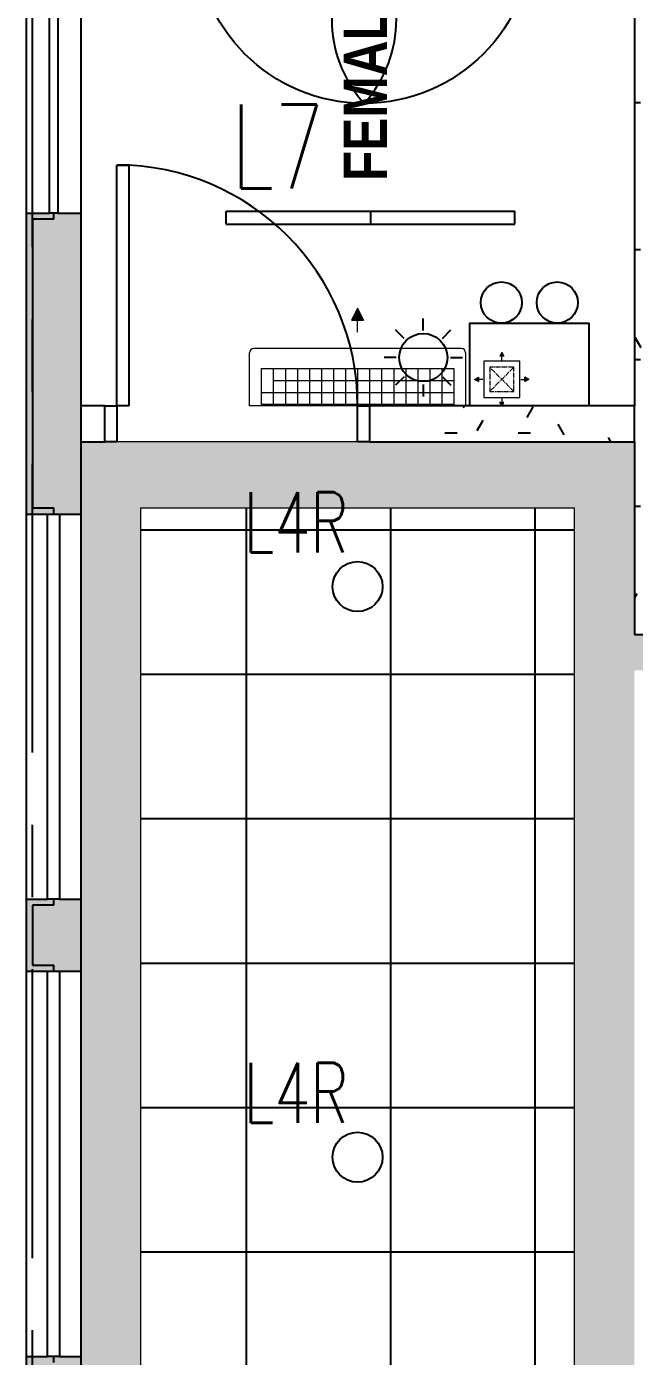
# Model space of a CAD drawing. Header units: millimetres. Extents: x -92759 to 184353, y -15225 to 86714.
# Drawn here: x 52276 to 54801, y 70791 to 76316 of the extents above; entities that cross this region are included whole.
import ezdxf

# ---------------------------------------------------------------- set-up
doc = ezdxf.new("R2010")
doc.units = ezdxf.units.MM
doc.linetypes.add('CENTER2', pattern=[28.575, 19.05, -3.175, 3.175, -3.175])
doc.linetypes.add('IDA - Grid Line', pattern=[2100, 1200, -300, 300, -300])
for name, color, linetype in [('0-1', 9, 'Continuous'), ('A-_DOOR----_E', 8, 'Continuous'), ('A-_ROOMNAME_A', 8, 'Continuous'), ('A-_WALL----_E', 8, 'Continuous'), ('A-_WALL----_H', 8, 'Continuous'), ('A-_WALL----_H-1', 9, 'Continuous'), ('A-_WALLPRTN_E', 8, 'Continuous'), ('A-_WIND----_E', 8, 'Continuous'), ('A-PATT-CONC', 8, 'Continuous'), ('E-_LIGT----_E-', 3, 'Continuous'), ('E-EM LIGHT', 1, 'Continuous'), ('E-FAN----E', 1, 'Continuous'), ('E-legend', 1, 'Continuous'), ('E-LIGHT----E', 1, 'Continuous'), ('M-ACMV_FCU', 5, 'Continuous')]:
    doc.layers.add(name, color=color, linetype=linetype)
for name, color, linetype, true_color in [('A-_DETA----_ED-2', 1, 'Continuous', 0xff0000), ('E-_FIREALAM_E-1', 1, 'Continuous', 0xff0000), ('S-_ANOTGRID_E-1', 9, 'IDA - Grid Line', 0x808080)]:
    doc.layers.add(name, color=color, linetype=linetype, true_color=true_color)
for name, color, linetype, lineweight in [('HFI 9MM FPB', 94, 'Continuous', 5), ('M-ACMV_FAD', 3, 'Continuous', 18), ('M-ACMV_FAG', 3, 'Continuous', 25), ('M-ACMV_FCU-1', 86, 'Continuous', 9)]:
    doc.layers.add(name, color=color, linetype=linetype, lineweight=lineweight)
doc.styles.add('Arial', font='arial.ttf')
doc.styles.add('Arial Narrow_B_1', font='ARIALNB.TTF', dxfattribs={"height": 300})
doc.styles.add('Simplex', font='simplex_.ttf', dxfattribs={"width": 0.7, "height": 450})
doc.styles.add('T3', font='simplex.shx', dxfattribs={"width": 0.7, "height": 300})
pattern_1 = [(0, (-11670.95, 40338.29), (609.6, 152.4), [50.292, -406.908, 50.292, -406.908, -2438.4]), (0, (-11670.95, 40338.29), (609.6, 152.4), [-914.4, 50.292, -864.108, 50.292, -406.908, -1066.8]), (0, (-11670.95, 40338.29), (609.6, 152.4), [-2286, 50.292, -254.508, 50.292, -711.708]), (120, (-11442.35, 40414.49), (-436.7823, 451.7291), [50.292, -406.908, 50.292, -406.908, -2438.4]), (120, (-11442.35, 40414.49), (-436.7823, 451.7291), [-914.4, 50.292, -864.108, 50.292, -406.908, -1066.8]), (120, (-11442.35, 40414.49), (-436.7823, 451.7291), [-2286, 50.292, -254.508, 50.292, -711.708]), (240, (-11366.15, 40719.29), (-172.8177, -604.1291), [50.292, -406.908, 50.292, -406.908, -2438.4]), (240, (-11366.15, 40719.29), (-172.8177, -604.1291), [-914.4, 50.292, -864.108, 50.292, -406.908, -1066.8]), (240, (-11366.15, 40719.29), (-172.8177, -604.1291), [-2286, 50.292, -254.508, 50.292, -711.708])]

# ---------------------------------------------------------------- blocks, each defined once
blk = doc.blocks.new('IDA - Fixed w Top Hung - 1 Panel - 1600L X 1800H - B8-AW09-10171382-BLK8_RHH_2ND STOREY PLAN')
at = {"layer": 'A-_WIND----_E'}
for p, q in [((-800, 25), (800, 25)), ((-800, -25), (-800, 25)), ((800, 25), (800, -25)), ((800, -25), (-800, -25))]:
    blk.add_line(p, q, dxfattribs=at)
blk = doc.blocks.new('IDA - F - Single - Swing1 - 1100L X 2200H -TD-03-10510365-BLK8_RHH_2ND STOREY PLAN')
at = {"layer": 'A-_DOOR----_E'}
for p, q in [((-550, 75), (-500, 75)), ((-500, 75), (-500, -75)), ((500, 75), (550, 75)), ((500, -75), (500, 75)), ((-500, -75), (-550, -75)), ((450, -75), (500, -75)), ((450, -1075), (450, -75)), ((500, -75), (500, -1075)), ((550, -75), (500, -75)), ((500, -1075), (450, -1075))]:
    blk.add_line(p, q, dxfattribs=at)
blk.add_arc((500, -75), 1000, 180, 270, dxfattribs=at)
blk = doc.blocks.new('IDA - Strobe Light - IDA - Strobe Light-8826107-BLK8_RHH_2ND STOREY PLAN')
at = {"layer": 'A-_DETA----_ED-2'}
for p, q in [((0, 312.5), (0, 362.5)), ((-79.5, 279.5), (-114.9, 314.9)), ((79.5, 279.5), (114.9, 314.9)), ((-112.5, 200), (-162.5, 200)), ((112.5, 200), (162.5, 200)), ((-79.5, 120.5), (-114.9, 85.1)), ((79.5, 120.5), (114.9, 85.1)), ((0, 87.5), (0, 37.5))]:
    blk.add_line(p, q, dxfattribs=at)
blk.add_circle((0, 200), 100, dxfattribs=at)
blk = doc.blocks.new('IDA - Casement w Top Hung - 1 Panel - 1600L X 1800H - B8-AW08-10169765-BLK8_RHH_2ND STOREY PLAN')
at = {"layer": 'A-_WIND----_E'}
for p, q in [((-800, 17.5), (800, 17.5)), ((-800, 17.5), (-800, -17.5)), ((800, 17.5), (800, -17.5)), ((800, -17.5), (-800, -17.5))]:
    blk.add_line(p, q, dxfattribs=at)
blk = doc.blocks.new('A$C3019c3af')
at = {"layer": 'A-_WALL----_H'}
h = blk.add_hatch(dxfattribs=at)
h.set_pattern_fill('FP_11', color=256, style=0, pattern_type=2)
h.set_pattern_definition([(0, (-11670.95, 40338.3), (1219.2, 304.8), [50.292, -864.108, 50.292, -864.108, -4876.8]), (0, (-11670.95, 40338.3), (1219.2, 304.8), [-1828.8, 50.292, -1778.508, 50.292, -864.108, -2133.6]), (0, (-11670.95, 40338.3), (1219.2, 304.8), [-4572, 50.292, -559.308, 50.292, -1473.708]), (120, (-11213.75, 40490.7), (-873.5645, 903.4582), [50.292, -864.108, 50.292, -864.108, -4876.8]), (120, (-11213.75, 40490.7), (-873.5645, 903.4582), [-1828.8, 50.292, -1778.508, 50.292, -864.108, -2133.6]), (120, (-11213.75, 40490.7), (-873.5645, 903.4582), [-4572, 50.292, -559.308, 50.292, -1473.708]), (240, (-11061.35, 41100.3), (-345.6355, -1208.2582), [50.292, -864.108, 50.292, -864.108, -4876.8]), (240, (-11061.35, 41100.3), (-345.6355, -1208.2582), [-1828.8, 50.292, -1778.508, 50.292, -864.108, -2133.6]), (240, (-11061.35, 41100.3), (-345.6355, -1208.2582), [-4572, 50.292, -559.308, 50.292, -1473.708])])
h.paths.add_polyline_path([(-30337.7, 12925), (-30312.5, 12925), (-30312.5, 12950), (-30400, 12950), (-30400, 12925)])
h.paths.add_polyline_path([(-30312.5, 14550), (-30312.5, 14575), (-30400, 14575), (-30400, 14550), (-30337.7, 14550)])
h.paths.add_polyline_path([(-30337.7, 15225), (-30312.5, 15225), (-30312.5, 15250), (-30400, 15250), (-30400, 15225)])
h.paths.add_polyline_path([(-30400, 16850), (-30312.5, 16850), (-30312.5, 16875), (-30400, 16875)])
h.paths.add_polyline_path([(-30400, 17525), (-30312.5, 17525), (-30312.5, 17550), (-30400, 17550)])
h.paths.add_polyline_path([(-30312.5, 19150), (-30312.5, 19175), (-30400, 19175), (-30400, 19150)])
h.paths.add_polyline_path([(-30312.5, 20025), (-30312.5, 20050), (-30400, 20050), (-30400, 20025)])
h.paths.add_polyline_path([(-30312.5, 21650), (-30312.5, 21675), (-30400, 21675), (-30400, 21650)])
h.paths.add_polyline_path([(-30337.7, 22191.7), (-30312.5, 22191.7), (-30312.5, 22216.7), (-30400, 22216.7), (-30400, 22191.7)])
h.paths.add_polyline_path([(-30400, 25983.3), (-30312.5, 25983.3), (-30312.5, 26008.3), (-30400, 26008.3)])
h.paths.add_polyline_path([(-30312.5, 26525), (-30312.5, 26550), (-30400, 26550), (-30400, 26525)])
h.paths.add_polyline_path([(-30400, 31100), (-30400, 31191.7), (-30312.5, 31191.7), (-30312.5, 31216.7), (-30425, 31216.7), (-30425, 31100)])
h.paths.add_polyline_path([(-30400, 35375), (-30400, 35525), (-30312.5, 35525), (-30312.5, 35550), (-30425, 35550), (-30425, 35375)])
h.paths.add_polyline_path([(-30400, 37150), (-30312.5, 37150), (-30312.5, 37175), (-30400, 37175), (-30400, 38025), (-30312.5, 38025), (-30312.5, 38050), (-30425, 38050), (-30425, 37150)])
h.paths.add_polyline_path([(-30337.7, 39650), (-30312.5, 39650), (-30312.5, 39675), (-30400, 39675), (-30400, 39925), (-30312.5, 39925), (-30312.5, 39950), (-30425, 39950), (-30425, 39650), (-30400, 39650)])
h.paths.add_polyline_path([(-30337.7, 41550), (-30312.5, 41550), (-30312.5, 41575), (-30400, 41575), (-30400, 42775), (-30312.5, 42775), (-30312.5, 42800), (-30425, 42800), (-30425, 41550), (-30400, 41550)])
h.paths.add_polyline_path([(-30330.2, 44400), (-30312.5, 44400), (-30312.5, 44425), (-30400, 44425), (-30400, 44675), (-30312.5, 44675), (-30312.5, 44700), (-30425, 44700), (-30425, 44400), (-30400, 44400)])
h.paths.add_polyline_path([(-30425, 46300), (-30312.5, 46300), (-30312.5, 46325), (-30400, 46325), (-30400, 46600), (-30425, 46600), (-30425, 46375)])
at = {"layer": 'A-_WALL----_H-1'}
h = blk.add_hatch(dxfattribs=at)
h.set_pattern_fill('FP_8', color=256, style=0, pattern_type=2)
h.set_pattern_definition(pattern_1)
h.paths.add_polyline_path([(-30200, 11900), (-30200, 12950), (-30312.5, 12950), (-30312.5, 12925), (-30400, 12925), (-30400, 11900), (-30294.8, 11900)])
h.paths.add_polyline_path([(-30312.5, 14550), (-30200, 14550), (-30200, 15250), (-30312.5, 15250), (-30312.5, 15225), (-30400, 15225), (-30400, 14575), (-30312.5, 14575)])
h.paths.add_polyline_path([(-30287.7, 16850), (-30200, 16850), (-30200, 17550), (-30312.5, 17550), (-30312.5, 17525), (-30400, 17525), (-30400, 16875), (-30312.5, 16875), (-30312.5, 16850)])
h.paths.add_polyline_path([(-30312.5, 19150), (-30200, 19150), (-30200, 20050), (-30312.5, 20050), (-30312.5, 20025), (-30400, 20025), (-30400, 19175), (-30312.5, 19175)])
h.paths.add_polyline_path([(-30200, 21650), (-30200, 22216.7), (-30312.5, 22216.7), (-30312.5, 22191.7), (-30400, 22191.7), (-30400, 21675), (-30312.5, 21675), (-30312.5, 21650)])
h.paths.add_polyline_path([(-30312.5, 25983.3), (-30200, 25983.3), (-30200, 26550), (-30312.5, 26550), (-30312.5, 26525), (-30400, 26525), (-30400, 26008.3), (-30312.5, 26008.3)])
h.paths.add_polyline_path([(-30200, 31100), (-30200, 31216.7), (-30312.5, 31216.7), (-30312.5, 31191.7), (-30400, 31191.7), (-30400, 31100), (-30312.5, 31100)])
h.paths.add_polyline_path([(-30312.5, 35375), (-30200, 35375), (-30200, 35550), (-30312.5, 35550), (-30312.5, 35525), (-30400, 35525), (-30400, 35375)])
h.paths.add_polyline_path([(-30287.7, 37150), (-30200, 37150), (-30200, 38050), (-30312.5, 38050), (-30312.5, 38025), (-30400, 38025), (-30400, 37175), (-30312.5, 37175), (-30312.5, 37150)])
h.paths.add_polyline_path([(-30312.5, 39650), (-30200, 39650), (-30200, 39950), (-30312.5, 39950), (-30312.5, 39925), (-30400, 39925), (-30400, 39675), (-30312.5, 39675)])
h.paths.add_polyline_path([(-30312.5, 41550), (-30200, 41550), (-30200, 42800), (-30312.5, 42800), (-30312.5, 42775), (-30400, 42775), (-30400, 41575), (-30312.5, 41575)])
h.paths.add_polyline_path([(-30312.5, 44400), (-30200, 44400), (-30200, 44700), (-30312.5, 44700), (-30312.5, 44675), (-30400, 44675), (-30400, 44425), (-30312.5, 44425)])
h.paths.add_polyline_path([(-30295.2, 46300), (-30200, 46300), (-30200, 46400), (-30400, 46400), (-30400, 46325), (-30312.5, 46325), (-30312.5, 46300)])
h = blk.add_hatch(dxfattribs=at)
h.set_pattern_fill('FP_8', color=256, style=0, pattern_type=2)
h.set_pattern_definition(pattern_1)
h.paths.add_polyline_path([(-27900, 41050), (-27750, 41050), (-27750, 43725), (-27812.5, 43725), (-27812.5, 43750), (-27900, 43750), (-27900, 41850)])
h.paths.add_polyline_path([(-27812.5, 44850), (-27812.5, 44875), (-27750, 44875), (-27750, 46000), (-27900, 46000), (-27900, 44850)])
h = blk.add_hatch(dxfattribs=at)
h.set_pattern_fill('FP_8', color=256, style=0, pattern_type=2)
h.set_pattern_definition(pattern_1)
h.paths.add_polyline_path([(-27900, 41850), (-27900, 42000), (-29000, 42000), (-29000, 41850)])
h.paths.add_polyline_path([(-30100, 41850), (-30100, 42000), (-30200, 42000), (-30200, 41850)])
at = {"layer": 'A-_WALL----_E'}
for p, q in [((-30200, 46400), (-30200, 42000)), ((-30425, 31100), (-30425, 44700)), ((-30425, 42800), (-30330.2, 42800)), ((-30400, 42775), (-30400, 41575)), ((-30312.5, 42775), (-30400, 42775)), ((-30312.5, 42775), (-30312.5, 42800)), ((-30295.2, 42800), (-30200, 42800)), ((-30200, 42000), (-30200, 31216.7)), ((-27900, 41850), (-27900, 42000)), ((-30425, 41550), (-30337.7, 41550)), ((-30400, 41575), (-30312.5, 41575)), ((-30312.5, 41550), (-30312.5, 41575)), ((-30287.7, 41550), (-30200, 41550)), ((-30425, 39950), (-30337.7, 39950)), ((-30312.5, 39925), (-30312.5, 39950)), ((-30287.7, 39950), (-30200, 39950)), ((-30400, 39925), (-30400, 39675)), ((-30312.5, 39925), (-30400, 39925)), ((-30400, 39675), (-30312.5, 39675)), ((-30312.5, 39650), (-30312.5, 39675)), ((-30425, 39650), (-30337.7, 39650)), ((-30287.7, 39650), (-30200, 39650)), ((-30425, 38050), (-30337.7, 38050)), ((-30312.5, 38025), (-30312.5, 38050)), ((-30287.7, 38050), (-30200, 38050))]:
    blk.add_line(p, q, dxfattribs=at)
at = {"layer": 'A-_WALLPRTN_E'}
for p, q in [((-27900, 43750), (-27900, 42000)), ((-30100, 42000), (-30200, 42000)), ((-30100, 41850), (-30100, 42000)), ((-27900, 42000), (-29000, 42000)), ((-29000, 42000), (-29000, 41850)), ((-30200, 41850), (-30100, 41850)), ((-29000, 41850), (-27900, 41850)), ((-27900, 41850), (-27900, 41050)), ((-27900, 41050), (-27400, 41050))]:
    blk.add_line(p, q, dxfattribs=at)
at = {"layer": 'S-_ANOTGRID_E-1'}
blk.add_line((-30400, -20341.4), (-30400, 52351.8), dxfattribs=at)
at = {"layer": 'A-_DOOR----_E', "rotation": 180}
blk.add_blockref('IDA - F - Single - Swing1 - 1100L X 2200H -TD-03-10510365-BLK8_RHH_2ND STOREY PLAN', (-29550, 41925), dxfattribs=at)
at = {"layer": 'A-_WIND----_E', "rotation": 270}
for name, p in [('IDA - Casement w Top Hung - 1 Panel - 1600L X 1800H - B8-AW08-10169765-BLK8_RHH_2ND STOREY PLAN', (-30312.7, 43600)), ('IDA - Fixed w Top Hung - 1 Panel - 1600L X 1800H - B8-AW09-10171382-BLK8_RHH_2ND STOREY PLAN', (-30312.7, 40750)), ('IDA - Fixed w Top Hung - 1 Panel - 1600L X 1800H - B8-AW09-10171382-BLK8_RHH_2ND STOREY PLAN', (-30312.7, 38850))]:
    blk.add_blockref(name, p, dxfattribs=at)
at = {"layer": 'E-_FIREALAM_E-1'}
blk.add_blockref('IDA - Strobe Light - IDA - Strobe Light-8826107-BLK8_RHH_2ND STOREY PLAN', (-28777.1, 42000), dxfattribs=at)
at = {"layer": 'A-_ROOMNAME_A', "insert": (-29107.9, 42933.5), "char_height": 180, "width": 2729.746, "attachment_point": 1, "rotation": 90, "style": 'Arial Narrow_B_1'}
blk.add_mtext('FEMALE REST AREA', dxfattribs=at)
blk = doc.blocks.new('RCP_B8L2')
at = {"layer": 'A-PATT-CONC'}
h = blk.add_hatch(dxfattribs=at)
h.set_pattern_fill('ANSI37', color=256, scale=189, angle=45)
h.set_pattern_definition([(90, (-399868.07, -146002.3), (-600.075, 0), []), (180, (-399868.07, -146002.3), (-6e-14, -600.075), [])])
h.paths.add_polyline_path([(-399868.1, -146002.3), (-398068.1, -146002.3), (-398068.1, -175402.3), (-399868.1, -175402.3)])
at = {"layer": 'HFI 9MM FPB'}
h = blk.add_hatch(dxfattribs=at)
h.set_pattern_fill('ANSI33', color=256, scale=50)
h.set_pattern_definition([(45, (-381589.02, -647239), (-224.5064, 224.5064), []), (45, (-381364.5, -647239), (-224.5064, 224.5064), [158.75, -79.375])])
h.paths.add_polyline_path([(-397818.1, -145727.3), (-400118.1, -145727.3), (-400118.1, -175677.3), (-397818.1, -175677.3), (-397818.1, -149677.3), (-369818.1, -149677.3), (-369818.1, -175677.3), (-400118.1, -175677.3), (-400118.1, -180477.3), (-377418.1, -180477.3), (-377418.1, -194177.3), (-377868.1, -194177.3), (-377868.1, -197377.3), (-373818.1, -197377.3), (-373818.1, -196977.3), (-373218.1, -196977.3), (-373218.1, -197377.3), (-372328.1, -197377.3), (-372328.1, -187777.3), (-373518.1, -187777.3), (-373518.1, -183977.3), (-369718.1, -183977.3), (-369718.1, -184377.3), (-367302.1, -184377.3), (-367302.1, -183227.3), (-367418.1, -183227.3), (-367418.1, -174577.3), (-365018.1, -174577.3), (-365018.1, -174045.3), (-364918.1, -174045.3), (-364918.1, -173009.3), (-365018.1, -173009.3), (-365018.1, -172877.3), (-367418.1, -172877.3), (-367418.1, -161227.3), (-365818.1, -161227.3), (-365818.1, -161927.3), (-362518.1, -161927.3), (-362518.1, -160193), (-362518.1, -159277.3), (-362718.1, -159277.3), (-362718.1, -157677.3), (-364168.1, -157677.3), (-364168.1, -158127.3), (-364455.6, -158127.3), (-365318.1, -158127.3), (-365318.1, -158827.3), (-366818.1, -158827.3), (-366818.1, -159277.3), (-367418.1, -159277.3), (-367418.1, -145307.3), (-369018.1, -145307.3), (-369018.1, -145557.3), (-369818.1, -145557.3), (-369818.1, -147877.3), (-377418.1, -147877.3), (-377418.1, -145557.7), (-379668.1, -145557.7), (-379668.1, -147877.3), (-394868.1, -147877.3), (-394868.1, -146527.3), (-397818.1, -146527.3)])
h.paths.add_polyline_path([(-399868.1, -146002.3), (-398068.1, -146002.3), (-398068.1, -175402.3), (-399868.1, -175402.3)], flags=16)
h.paths.add_polyline_path([(-379218.1, -147877.3), (-379218.1, -146077.3), (-378018.1, -146077.3), (-378018.1, -147877.3), (-369818.1, -147877.3), (-369818.1, -149677.3), (-397818.1, -149677.3), (-397818.1, -147877.3), (-397818.1, -146677.3), (-396618.1, -146677.3), (-395418.1, -146677.3), (-395418.1, -147877.3)], flags=16)
h.paths.add_polyline_path([(-369518.1, -175677.3), (-367718.1, -175677.3), (-367718.1, -145677.3), (-369518.1, -145677.3)], flags=16)
h.paths.add_polyline_path([(-366468.1, -159177.3), (-366468.1, -160977.3), (-365268.1, -160977.3), (-365268.1, -161577.3), (-362868.1, -161577.3), (-362868.1, -159177.3)], flags=16)
h.paths.add_polyline_path([(-376718.1, -196977.3), (-373718.1, -196977.3), (-373718.1, -187977.3), (-373718.1, -187977.3), (-373718.1, -183777.3), (-367718.1, -183777.3), (-367718.1, -175977.3), (-399518.1, -175977.3), (-399518.1, -180177.3), (-376718.1, -180177.3)], flags=16)
blk.add_lwpolyline([(-379668.1, -147877.3), (-394868.1, -147877.3), (-394868.1, -146527.3), (-397818.1, -146527.3), (-397818.1, -145727.3), (-400118.1, -145727.3), (-400118.1, -175677.3), (-397818.1, -175677.3), (-397818.1, -149677.3), (-369818.1, -149677.3)], dxfattribs=at)
blk.add_lwpolyline([(-399868.1, -146002.3), (-398068.1, -146002.3), (-398068.1, -175402.3), (-399868.1, -175402.3)], close=True, dxfattribs=at)
blk = doc.blocks.new('DC FAN')
at = {"layer": 'E-FAN----E', "color": 1}
blk.add_circle((-15.2, 10.5), 700, dxfattribs=at)
for centre, start, end in [((373.9, 360.5), 138.0283, 221.9717), ((-404.3, 360.5), 318.0283, 41.9717), ((-365.2, -378.6), 48.0283, 131.9717), ((334.8, -378.6), 48.0283, 131.9717), ((-365.2, 399.6), 228.0283, 311.9717), ((373.9, -339.5), 138.0283, 221.9717), ((-404.3, -339.5), 318.0283, 41.9717), ((334.8, 399.6), 228.0283, 311.9717)]:
    blk.add_arc(centre, 523.4, start, end, dxfattribs=at)
at = {"layer": 'E-FAN----E', "color": 1, "style": 'Arial'}
blk.add_text('D', height=342.1, dxfattribs=at).set_placement((-757.5, 624.8))
blk = doc.blocks.new('L7')
at = {"layer": 'E-LIGHT----E'}
for p, q in [((-600, -27), (-600, 27)), ((-600, 27), (600, 27)), ((0, 27), (0, -27)), ((600, -27), (600, 27)), ((-600, -27), (600, -27))]:
    blk.add_line(p, q, dxfattribs=at)
at = {"layer": 'E-LIGHT----E', "lineweight": 18, "style": 'T3', "width": 0.7}
blk.add_text('L7', height=350, dxfattribs=at).set_placement((-579.7, 120.4))
blk = doc.blocks.new('mickey mouse ltg')
at = {"layer": 'E-EM LIGHT'}
blk.add_lwpolyline([(-352.5, 0), (93.2, 0), (93.2, -309.1), (-352.5, -309.1)], close=True, dxfattribs=at)
for centre in [(-233.8, -386.1), (-24.6, -386.1)]:
    blk.add_circle(centre, 77, dxfattribs=at)
blk = doc.blocks.new('ES')
at = {"layer": 'E-EM LIGHT', "color": 7, "xscale": 1.110047492056147, "yscale": 1.110047492056147, "zscale": 1.110047492056147, "rotation": 179.9999999999651}
blk.add_blockref('mickey mouse ltg', (-143.9, 0), dxfattribs=at)
blk = doc.blocks.new('A$C020d881d')
at = {"layer": 'E-legend', "lineweight": 25}
blk.add_circle((818.7, 172), 103.8, dxfattribs=at)
at = {"layer": 'E-legend', "lineweight": 25, "style": 'Simplex', "width": 0.7}
blk.add_text('L4R', height=250, dxfattribs=at).set_placement((345.2, 314.3))
blk = doc.blocks.new('EL_B8_L2_R4')
at = {"layer": 'E-_LIGT----_E-', "ltscale": 0.5}
for p in [(-37468.7, -5523.8), (-37468.7, -7894.3)]:
    blk.add_blockref('A$C020d881d', p, dxfattribs=at)
at = {"layer": 'E-FAN----E', "color": 1, "linetype": 'Continuous'}
blk.add_blockref('DC FAN', (-36607.8, -2654.6), dxfattribs=at)
at = {"layer": 'E-LIGHT----E'}
for name, p in [('L7', (-36596.4, -3818.6)), ('ES', (-35936.1, -4600))]:
    blk.add_blockref(name, p, dxfattribs=at)
blk = doc.blocks.new('A$C92b7a7ee')
at = {"layer": 'M-ACMV_FCU', "lineweight": 5}
h = blk.add_hatch(color=256, dxfattribs=at)
h.dxf.hatch_style = 1
h.paths.add_polyline_path([(168, 0), (118, 25), (118, -25)])
for p, q in [((-82, 400), (-232, 400)), ((-182, 400), (-182, -400)), ((0, -431), (0, 431)), ((-237, -386.5), (-237, 386.5)), ((-82, 350), (-232, 350)), ((-132, 350), (-132, -400)), ((-82, 300), (-232, 300)), ((-82, 250), (-232, 250)), ((-82, 200), (-232, 200)), ((-82, 150), (-232, 150)), ((-82, 100), (-232, 100)), ((-82, 50), (-232, 50)), ((-82, 0), (-232, 0)), ((68, 0), (118, 0)), ((118, 25), (118, -25)), ((168, 0), (118, 25)), ((168, 0), (118, -25)), ((-82, -50), (-232, -50)), ((-82, -100), (-232, -100)), ((-82, -150), (-232, -150)), ((-82, -200), (-232, -200)), ((-82, -250), (-232, -250)), ((-82, -300), (-232, -300)), ((-82, -350), (-232, -350)), ((-82, -400), (-232, -400))]:
    blk.add_line(p, q, dxfattribs=at)
for points in [[(-18, -449), (-237, -449), (-237, 449), (-18, 449)], [(-232, -400), (-232, 400)], [(-82, 400), (-82, -400)]]:
    blk.add_lwpolyline(points, dxfattribs=at)
for centre, start, end in [((-18, 431), 0, 90), ((-18, -431), 270, 0)]:
    blk.add_arc(centre, 18, start, end, dxfattribs=at)
blk = doc.blocks.new('A$C93d871f8')
at = {"layer": 'M-ACMV_FAG', "lineweight": 5}
h = blk.add_hatch(color=3, dxfattribs=at)
h.dxf.hatch_style = 1
h.paths.add_polyline_path([(-8.4, 95.9), (8.4, 95.9), (0, 112.7)])
h = blk.add_hatch(color=3, dxfattribs=at)
h.dxf.hatch_style = 1
h.paths.add_polyline_path([(-112.7, 0), (-95.9, -8.4), (-95.9, 8.4)])
h = blk.add_hatch(color=3, dxfattribs=at)
h.dxf.hatch_style = 1
h.paths.add_polyline_path([(95.9, 8.4), (95.9, -8.4), (112.7, 0)])
h = blk.add_hatch(color=3, dxfattribs=at)
h.dxf.hatch_style = 1
h.paths.add_polyline_path([(0, -112.7), (8.4, -95.9), (-8.4, -95.9)])
at = {"layer": 'M-ACMV_FAD', "color": 3, "lineweight": 5}
blk.add_lwpolyline([(-75, 75), (75, 75), (75, -75), (-75, -75)], close=True, dxfattribs=at)
at = {"layer": 'M-ACMV_FAG', "color": 3, "lineweight": 5}
for p, q in [((0, 112.7), (-8.4, 95.9)), ((0, 112.7), (8.4, 95.9)), ((8.4, 95.9), (-8.4, 95.9)), ((0, 79.2), (0, 95.9)), ((-112.7, 0), (-95.9, 8.4)), ((-112.7, 0), (-95.9, -8.4)), ((-95.9, -8.4), (-95.9, 8.4)), ((-79.2, 0), (-95.9, 0)), ((79.2, 0), (95.9, 0)), ((95.9, -8.4), (95.9, 8.4)), ((112.7, 0), (95.9, 8.4)), ((112.7, 0), (95.9, -8.4)), ((8.4, -95.9), (-8.4, -95.9)), ((0, -112.7), (-8.4, -95.9)), ((0, -79.2), (0, -95.9)), ((0, -112.7), (8.4, -95.9))]:
    blk.add_line(p, q, dxfattribs=at)
at = {"layer": 'M-ACMV_FAG', "color": 3, "linetype": 'CENTER2', "lineweight": 5}
for p, q in [((-50, -50), (50, 50)), ((50, -50), (-50, 50))]:
    blk.add_line(p, q, dxfattribs=at)
blk.add_lwpolyline([(-50, 50), (50, 50), (50, -50), (-50, -50)], close=True, dxfattribs=at)
blk = doc.blocks.new('ACMV_B8_L2')
at = {"layer": 'M-ACMV_FAG', "color": 3, "lineweight": 5, "xscale": -1.000000000000007, "rotation": 90}
blk.add_blockref('A$C93d871f8', (114913.6, -30865.2), dxfattribs=at)
at = {"layer": 'M-ACMV_FCU', "lineweight": 5, "rotation": 90}
blk.add_blockref('A$C92b7a7ee', (114314.6, -30737.7), dxfattribs=at)

msp = doc.modelspace()

# ---------------------------------------------------------------- block references
at = {"layer": '0-1'}
msp.add_blockref('A$C3019c3af', (82701.1, 32741.2), dxfattribs=at)
at = {"layer": 'A-PATT-CONC'}
msp.add_blockref('RCP_B8L2', (452619.1, 220318.5), dxfattribs=at)
at = {"layer": 'E-legend', "color": 7}
msp.add_blockref('EL_B8_L2_R4', (90301.1, 79341.2), dxfattribs=at)
at = {"layer": 'M-ACMV_FCU-1'}
msp.add_blockref('ACMV_B8_L2', (-60663.6, 105715.9), dxfattribs=at)

doc.saveas('drawing.dxf')
